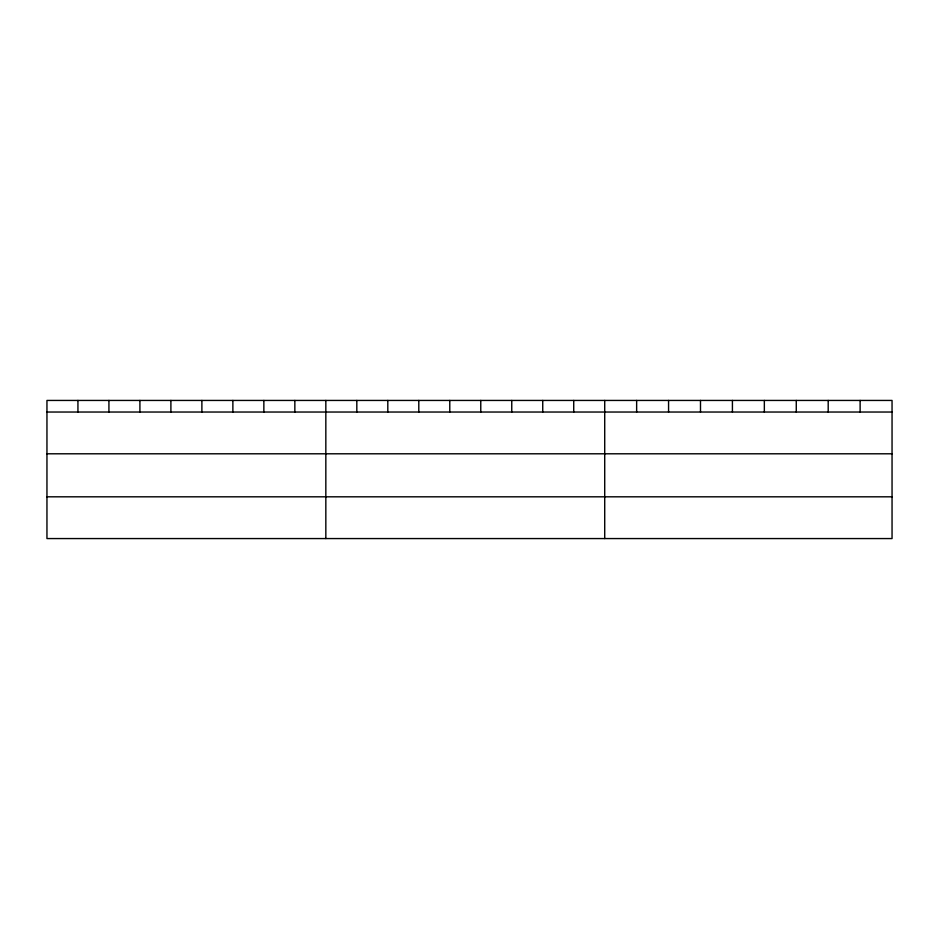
<?xml version="1.0" encoding="UTF-8"?>
<svg xmlns="http://www.w3.org/2000/svg" width="939" height="939" viewBox="0 0 939 939"><rect width="100%" height="100%" fill="white"/><g stroke="black" fill="none" stroke-linecap="round" stroke-linejoin="round"><path stroke-width="1.41" d="M892.05 453.795L892.05 400.437L46.95 400.437L46.95 538.563L892.05 538.563L892.05 453.795L46.95 453.795M46.95 412.033L892.05 412.033M46.95 496.813L892.05 496.813M860.124 400.437L860.124 412.033M828.198 400.437L828.198 412.033M796.272 400.437L796.272 412.033M764.346 400.437L764.346 412.033M732.42 400.437L732.42 412.033M700.494 400.437L700.494 412.033M668.568 400.437L668.568 412.033M636.642 400.437L636.642 412.033M604.716 400.437L604.716 538.563M573.729 400.437L573.729 412.033M542.742 400.437L542.742 412.033M511.755 400.437L511.755 412.033M480.768 400.437L480.768 412.033M449.781 400.437L449.781 412.033M418.794 400.437L418.794 412.033M387.807 400.437L387.807 412.033M356.82 400.437L356.82 412.033M325.833 400.437L325.833 538.563M294.846 400.437L294.846 412.033M263.859 400.437L263.859 412.033M232.872 400.437L232.872 412.033M201.885 400.437L201.885 412.033M170.898 400.437L170.898 412.033M139.911 400.437L139.911 412.033M108.924 400.437L108.924 412.033M77.937 400.437L77.937 412.033"/></g></svg>
